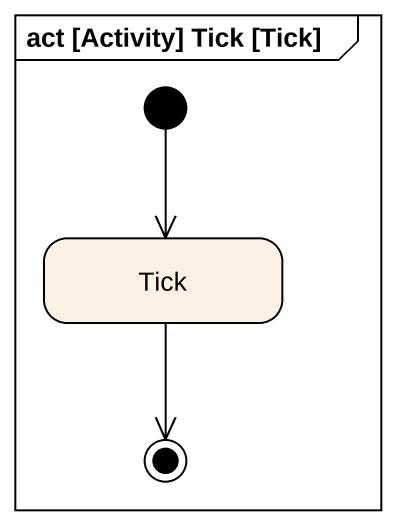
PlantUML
@startuml
mainframe act [Activity] Tick [Tick]
hide empty description
state Tick
[*] --> Tick
Tick --> [*]
@enduml
